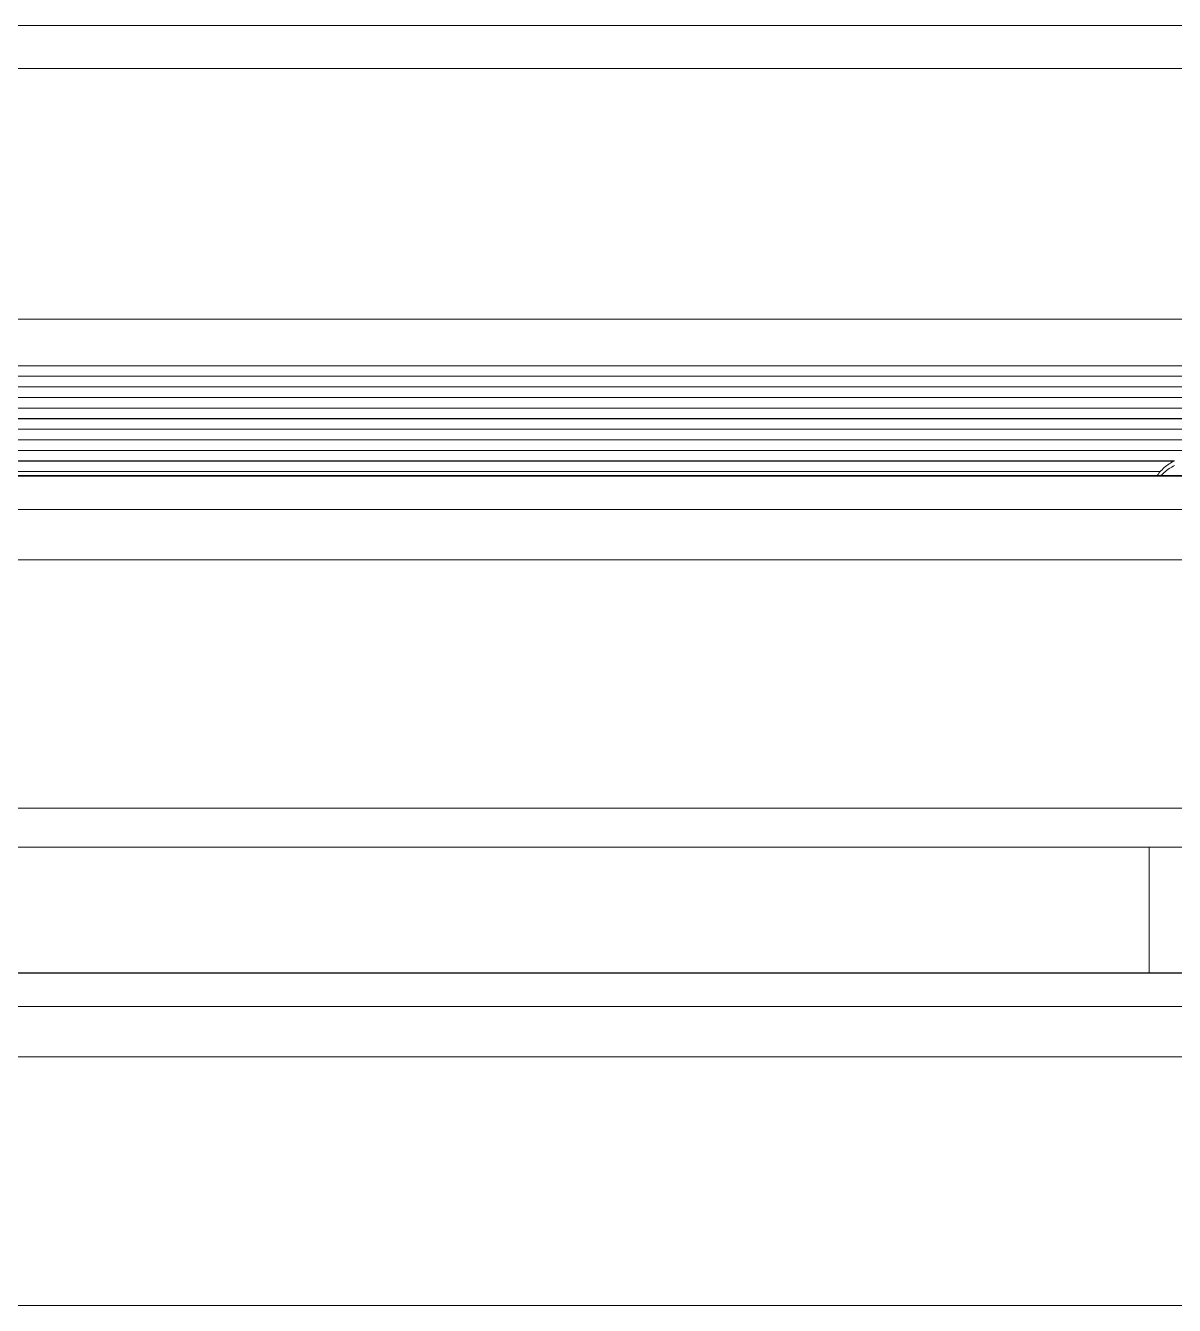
# Model space of a CAD drawing. Header units: inches. Extents: x -16 to 183, y -17 to 123.
# Drawn here: x 54.5 to 59.55, y 117.51 to 123.13 of the extents above; entities that cross this region are included whole.
import ezdxf

# ---------------------------------------------------------------- set-up
doc = ezdxf.new("R2010")
doc.units = ezdxf.units.IN
doc.layers.add('ZANO_R', color=7, linetype='Continuous', lineweight=0)

msp = doc.modelspace()

# ---------------------------------------------------------------- linework, layer by layer
at = {"layer": 'ZANO_R'}
for p, q in [((-7.48676, 123.13141), (62.98564, 123.13141)), ((62.98564, 122.94287), (-7.48676, 122.94287)), ((-7.48676, 121.84149), (62.98564, 121.84149)), ((62.98564, 121.6365), (-7.48676, 121.6365)), ((27.94629, 121.58995), (60.42659, 121.58995)), ((60.42659, 121.58978), (27.94629, 121.58978)), ((60.42659, 121.5434), (27.94629, 121.5434)), ((27.94629, 121.49686), (60.42659, 121.49686)), ((60.42659, 121.49668), (27.94629, 121.49668)), ((60.42659, 121.45031), (27.94629, 121.45031)), ((27.94629, 121.40376), (60.42659, 121.40376)), ((60.42659, 121.40358), (27.94629, 121.40358)), ((60.42659, 121.35721), (27.94629, 121.35721)), ((27.94629, 121.31066), (60.42659, 121.31066)), ((60.42659, 121.31048), (27.94629, 121.31048)), ((60.42659, 121.26411), (27.94629, 121.26411)), ((28.82037, 121.21756), (59.55251, 121.21756)), ((59.55215, 121.21738), (28.82074, 121.21738)), ((59.49412, 121.17421), (59.49881, 121.17911)), ((59.49881, 121.17911), (59.50367, 121.18385)), ((59.50367, 121.18385), (59.50869, 121.18841)), ((59.50869, 121.18841), (59.51387, 121.1928)), ((59.51387, 121.1928), (59.51919, 121.19701)), ((59.51901, 121.17594), (59.52448, 121.17998)), ((59.51919, 121.19701), (59.52465, 121.20103)), ((59.52448, 121.17998), (59.53009, 121.18382)), ((59.52465, 121.20103), (59.53025, 121.20487)), ((59.53009, 121.18382), (59.53582, 121.18747)), ((59.53025, 121.20487), (59.53598, 121.2085)), ((59.53582, 121.18747), (59.54168, 121.19091)), ((59.53598, 121.2085), (59.54183, 121.21194)), ((59.54168, 121.19091), (59.54765, 121.19416)), ((59.54183, 121.21194), (59.54779, 121.21518)), ((59.54765, 121.19416), (59.55373, 121.1972)), ((59.54779, 121.21518), (59.55386, 121.21821)), ((27.94629, 121.1531), (60.42659, 121.1531)), ((60.42659, 121.15135), (27.94629, 121.15135)), ((59.49117, 121.17101), (28.88171, 121.17101)), ((59.4771, 121.1531), (59.48108, 121.15859)), ((59.48108, 121.15859), (59.48524, 121.16395)), ((59.48524, 121.16395), (59.48959, 121.16916)), ((59.48959, 121.16916), (59.49412, 121.17421)), ((59.49391, 121.1531), (59.49861, 121.15801)), ((59.49861, 121.15801), (59.50348, 121.16275)), ((59.50348, 121.16275), (59.5085, 121.16733)), ((59.5085, 121.16733), (59.51368, 121.17172)), ((59.51368, 121.17172), (59.51901, 121.17594)), ((-7.48676, 121.00475), (62.98564, 121.00475)), ((62.98564, 120.78348), (-7.48676, 120.78348)), ((-7.48676, 119.6909), (62.98564, 119.6909)), ((62.98564, 119.52023), (-7.48676, 119.52023)), ((59.44234, 118.96796), (59.44234, 119.52023)), ((-7.48676, 118.96796), (62.98564, 118.96796)), ((62.98564, 118.96621), (-7.48676, 118.96621)), ((-7.48676, 118.81961), (62.98564, 118.81961)), ((62.98564, 118.59833), (-7.48676, 118.59833)), ((-7.48676, 117.50576), (62.98564, 117.50576))]:
    msp.add_line(p, q, dxfattribs=at)

doc.saveas('drawing.dxf')
